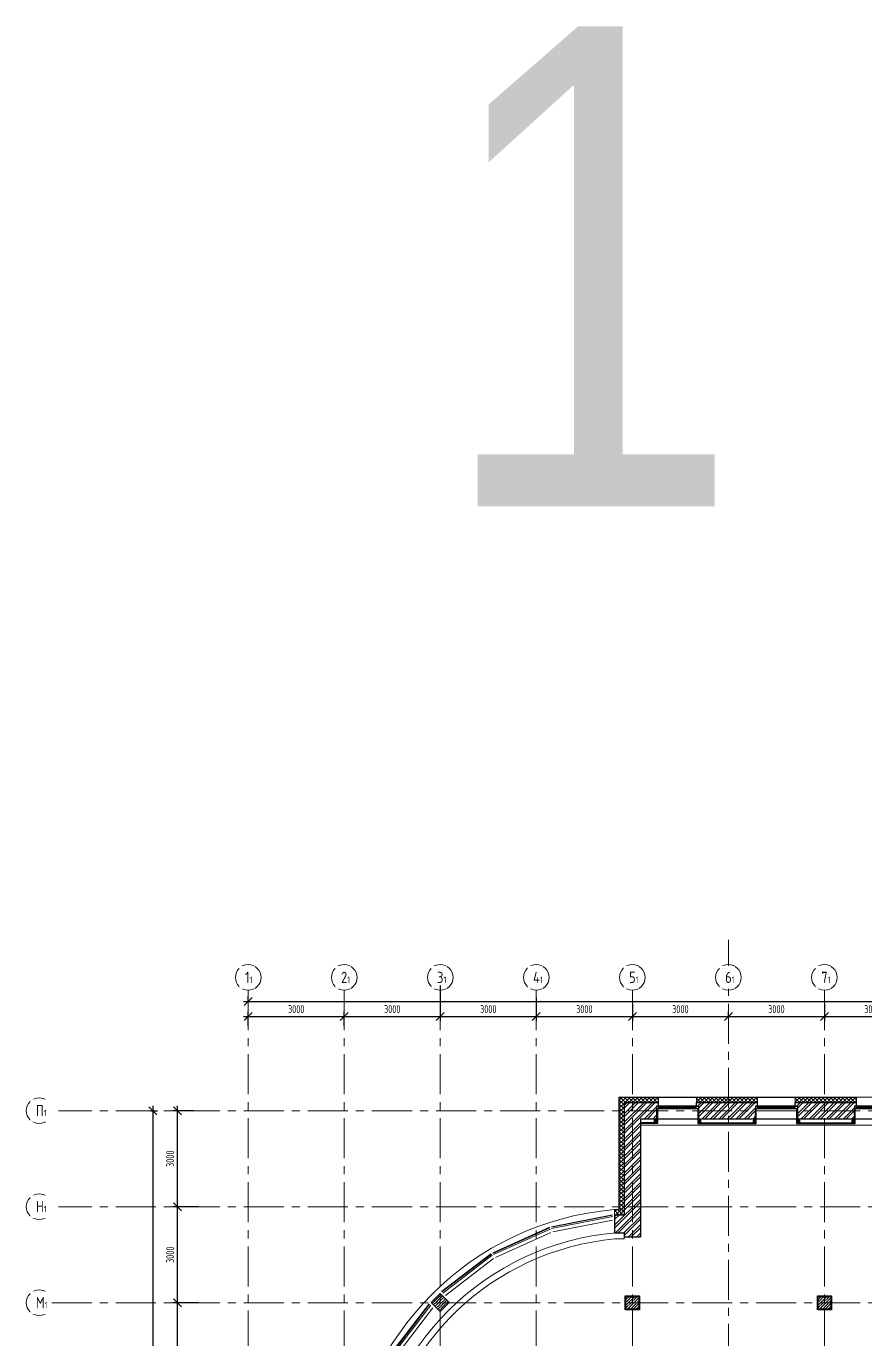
# Model space of a CAD drawing. Header units: millimetres. Extents: x -8689834 to 9420486, y -73560 to 166298.
# Drawn here: x -225168 to -198944, y 123446 to 164477 of the extents above; entities that cross this region are included whole.
import ezdxf

# ---------------------------------------------------------------- set-up
doc = ezdxf.new("R2010")
doc.units = ezdxf.units.MM
doc.header["$MEASUREMENT"] = 0
doc.linetypes.add('CENTER', pattern=[2, 1.25, -0.25, 0.25, -0.25])
doc.layers.get('0').update_dxf_attribs({"color": 250, "lineweight": 9})
for name, color, linetype, lineweight in [('_0', 250, 'Continuous', 9), ('АР_Колонны', 250, 'Continuous', 30), ('АР_Колонны Штрих', 250, 'Continuous', 5), ('АР_Навесной фасад', 190, 'Continuous', 5), ('АР_Оси', 195, 'Continuous', 9), ('АР_Оси размеры', 164, 'Continuous', 9), ('АР_Подоконники', 163, 'Continuous', 9), ('АР_Сущ Несущая стена', 216, 'Continuous', 30), ('АР_Утеплитель', 154, 'Continuous', 9), ('АР_Штриховка кирпич', 250, 'Continuous', 9)]:
    doc.layers.add(name, color=color, linetype=linetype, lineweight=lineweight)
doc.layers.add('АР_Кровля дорожки', color=245, linetype='Continuous')
doc.layers.add('АР_новое окно', color=155, linetype='Continuous')
doc.styles.add('Arial', font='ARIALN.TTF')
doc.styles.add('ГОСТ 2.304', font='isocpeur.ttf', dxfattribs={"width": 0.7})
doc.dimstyles.new('СПДС', dxfattribs={"dimscale": 100, "dimtxt": 2.5, "dimasz": 2.5, "dimexe": 1.5, "dimexo": 0, "dimgap": 1, "dimtad": 1, "dimdec": 0, "dimrnd": 1, "dimtxsty": 'ГОСТ 2.304', "dimblk": 'OBLIQUE', "dimcen": 2.5, "dimdle": 1.5, "dimadec": 0, "dimazin": 2, "dimtfac": 0.75, "dimtdec": 0, "dimtmove": 1, "dimatfit": 3, "dimfxl": 1, "dimtolj": 1, "dimarcsym": 1})

# ---------------------------------------------------------------- blocks, each defined once
blk = doc.blocks.new('_Oblique')
at = {"color": 0, "linetype": 'ByBlock', "lineweight": -2}
blk.add_line((-0.5, -0.5), (0.5, 0.5), dxfattribs=at)
blk = doc.blocks.new('*D4445')
at = {"layer": 'АР_Оси размеры', "color": 0, "lineweight": -2, "ltscale": 100, "transparency": 16777216}
for p, q in [((-220447, 118451), (-220447, 124751)), ((-219787, 124601), (-220597, 124601)), ((-219935, 118601), (-220597, 118601))]:
    blk.add_line(p, q, dxfattribs=at)
at = {"layer": 'АР_Оси размеры', "color": 0, "lineweight": -2, "ltscale": 100, "transparency": 16777216, "xscale": 250, "yscale": 250, "zscale": 250}
for p, rotation in [((-220447, 124601), 90), ((-220447, 118601), 270)]:
    blk.add_blockref('_Oblique', p, dxfattribs=dict(at, rotation=rotation))
at = {"layer": 'АР_Оси размеры', "color": 0, "ltscale": 100, "transparency": 16777216, "insert": (-220672, 121601), "char_height": 250, "attachment_point": 5, "rotation": 90, "style": 'ГОСТ 2.304'}
blk.add_mtext('\\A1;6000', dxfattribs=at)
blk = doc.blocks.new('*D4446')
at = {"layer": 'АР_Оси размеры', "color": 0, "lineweight": -2, "ltscale": 100, "transparency": 16777216}
for p, q in [((-220447, 124451), (-220447, 127751)), ((-219935, 127601), (-220597, 127601)), ((-219792, 124601), (-220597, 124601))]:
    blk.add_line(p, q, dxfattribs=at)
at = {"layer": 'АР_Оси размеры', "color": 0, "lineweight": -2, "ltscale": 100, "transparency": 16777216, "xscale": 250, "yscale": 250, "zscale": 250}
for p, rotation in [((-220447, 127601), 90), ((-220447, 124601), 270)]:
    blk.add_blockref('_Oblique', p, dxfattribs=dict(at, rotation=rotation))
at = {"layer": 'АР_Оси размеры', "color": 0, "ltscale": 100, "transparency": 16777216, "insert": (-220672, 126101), "char_height": 250, "attachment_point": 5, "rotation": 90, "style": 'ГОСТ 2.304'}
blk.add_mtext('\\A1;3000', dxfattribs=at)
blk = doc.blocks.new('*D4447')
at = {"layer": 'АР_Оси размеры', "color": 0, "lineweight": -2, "ltscale": 100, "transparency": 16777216}
for p, q in [((-219935, 130601), (-220597, 130601)), ((-220447, 127451), (-220447, 130751)), ((-219792, 127601), (-220597, 127601))]:
    blk.add_line(p, q, dxfattribs=at)
at = {"layer": 'АР_Оси размеры', "color": 0, "lineweight": -2, "ltscale": 100, "transparency": 16777216, "xscale": 250, "yscale": 250, "zscale": 250}
for p, rotation in [((-220447, 130601), 90), ((-220447, 127601), 270)]:
    blk.add_blockref('_Oblique', p, dxfattribs=dict(at, rotation=rotation))
at = {"layer": 'АР_Оси размеры', "color": 0, "ltscale": 100, "transparency": 16777216, "insert": (-220672, 129101), "char_height": 250, "attachment_point": 5, "rotation": 90, "style": 'ГОСТ 2.304'}
blk.add_mtext('\\A1;3000', dxfattribs=at)
blk = doc.blocks.new('*D4448')
at = {"layer": 'АР_Оси размеры', "color": 0, "lineweight": -2, "ltscale": 100, "transparency": 16777216}
for p, q in [((-221273, 130601), (-221067, 130601)), ((-221217, 130751), (-221217, 82536)), ((-221273, 82686), (-221067, 82686))]:
    blk.add_line(p, q, dxfattribs=at)
at = {"layer": 'АР_Оси размеры', "color": 0, "lineweight": -2, "ltscale": 100, "transparency": 16777216, "xscale": 250, "yscale": 250, "zscale": 250}
for p, rotation in [((-221217, 130601), 90), ((-221217, 82686), 270)]:
    blk.add_blockref('_Oblique', p, dxfattribs=dict(at, rotation=rotation))
at = {"layer": 'АР_Оси размеры', "color": 0, "ltscale": 100, "transparency": 16777216, "insert": (-221442, 106643), "char_height": 250, "attachment_point": 5, "rotation": 90, "style": 'ГОСТ 2.304'}
blk.add_mtext('\\A1;47915', dxfattribs=at)
blk = doc.blocks.new('*D4467')
at = {"layer": 'АР_Оси размеры', "color": 0, "lineweight": -2, "ltscale": 100, "transparency": 16777216}
for p, q in [((-218384, 133547), (-215084, 133547)), ((-218234, 133253), (-218234, 133697)), ((-215234, 133253), (-215234, 133697))]:
    blk.add_line(p, q, dxfattribs=at)
at = {"layer": 'АР_Оси размеры', "color": 0, "lineweight": -2, "ltscale": 100, "transparency": 16777216, "xscale": 250, "yscale": 250, "zscale": 250, "rotation": 180}
blk.add_blockref('_Oblique', (-218234, 133547), dxfattribs=at)
at = {"layer": 'АР_Оси размеры', "color": 0, "lineweight": -2, "ltscale": 100, "transparency": 16777216, "xscale": 250, "yscale": 250, "zscale": 250}
blk.add_blockref('_Oblique', (-215234, 133547), dxfattribs=at)
at = {"layer": 'АР_Оси размеры', "color": 0, "ltscale": 100, "transparency": 16777216, "insert": (-216734, 133772), "char_height": 250, "attachment_point": 5, "style": 'ГОСТ 2.304'}
blk.add_mtext('\\A1;3000', dxfattribs=at)
blk = doc.blocks.new('*D4468')
at = {"layer": 'АР_Оси размеры', "color": 0, "lineweight": -2, "ltscale": 100, "transparency": 16777216}
for p, q in [((-212234, 134516), (-212234, 133397)), ((-215384, 133547), (-212084, 133547)), ((-215234, 133253), (-215234, 133697))]:
    blk.add_line(p, q, dxfattribs=at)
at = {"layer": 'АР_Оси размеры', "color": 0, "lineweight": -2, "ltscale": 100, "transparency": 16777216, "xscale": 250, "yscale": 250, "zscale": 250, "rotation": 180}
blk.add_blockref('_Oblique', (-215234, 133547), dxfattribs=at)
at = {"layer": 'АР_Оси размеры', "color": 0, "lineweight": -2, "ltscale": 100, "transparency": 16777216, "xscale": 250, "yscale": 250, "zscale": 250}
blk.add_blockref('_Oblique', (-212234, 133547), dxfattribs=at)
at = {"layer": 'АР_Оси размеры', "color": 0, "ltscale": 100, "transparency": 16777216, "insert": (-213734, 133772), "char_height": 250, "attachment_point": 5, "style": 'ГОСТ 2.304'}
blk.add_mtext('\\A1;3000', dxfattribs=at)
blk = doc.blocks.new('*D4469')
at = {"layer": 'АР_Оси размеры', "color": 0, "lineweight": -2, "ltscale": 100, "transparency": 16777216}
for p, q in [((-212234, 134516), (-212234, 133397)), ((-209234, 134134), (-209234, 133397)), ((-212384, 133547), (-209084, 133547))]:
    blk.add_line(p, q, dxfattribs=at)
at = {"layer": 'АР_Оси размеры', "color": 0, "lineweight": -2, "ltscale": 100, "transparency": 16777216, "xscale": 250, "yscale": 250, "zscale": 250, "rotation": 180}
blk.add_blockref('_Oblique', (-212234, 133547), dxfattribs=at)
at = {"layer": 'АР_Оси размеры', "color": 0, "lineweight": -2, "ltscale": 100, "transparency": 16777216, "xscale": 250, "yscale": 250, "zscale": 250}
blk.add_blockref('_Oblique', (-209234, 133547), dxfattribs=at)
at = {"layer": 'АР_Оси размеры', "color": 0, "ltscale": 100, "transparency": 16777216, "insert": (-210734, 133772), "char_height": 250, "attachment_point": 5, "style": 'ГОСТ 2.304'}
blk.add_mtext('\\A1;3000', dxfattribs=at)
blk = doc.blocks.new('*D4470')
at = {"layer": 'АР_Оси размеры', "color": 0, "lineweight": -2, "ltscale": 100, "transparency": 16777216}
for p, q in [((-209234, 134134), (-209234, 133397)), ((-206234, 133929), (-206234, 133397)), ((-209384, 133547), (-206084, 133547))]:
    blk.add_line(p, q, dxfattribs=at)
at = {"layer": 'АР_Оси размеры', "color": 0, "lineweight": -2, "ltscale": 100, "transparency": 16777216, "xscale": 250, "yscale": 250, "zscale": 250, "rotation": 180}
blk.add_blockref('_Oblique', (-209234, 133547), dxfattribs=at)
at = {"layer": 'АР_Оси размеры', "color": 0, "lineweight": -2, "ltscale": 100, "transparency": 16777216, "xscale": 250, "yscale": 250, "zscale": 250}
blk.add_blockref('_Oblique', (-206234, 133547), dxfattribs=at)
at = {"layer": 'АР_Оси размеры', "color": 0, "ltscale": 100, "transparency": 16777216, "insert": (-207734, 133772), "char_height": 250, "attachment_point": 5, "style": 'ГОСТ 2.304'}
blk.add_mtext('\\A1;3000', dxfattribs=at)
blk = doc.blocks.new('*D4471')
at = {"layer": 'АР_Оси размеры', "color": 0, "lineweight": -2, "ltscale": 100, "transparency": 16777216}
for p, q in [((-206234, 133929), (-206234, 133397)), ((-206384, 133547), (-203084, 133547)), ((-203234, 133547), (-203234, 133697))]:
    blk.add_line(p, q, dxfattribs=at)
at = {"layer": 'АР_Оси размеры', "color": 0, "lineweight": -2, "ltscale": 100, "transparency": 16777216, "xscale": 250, "yscale": 250, "zscale": 250, "rotation": 180}
blk.add_blockref('_Oblique', (-206234, 133547), dxfattribs=at)
at = {"layer": 'АР_Оси размеры', "color": 0, "lineweight": -2, "ltscale": 100, "transparency": 16777216, "xscale": 250, "yscale": 250, "zscale": 250}
blk.add_blockref('_Oblique', (-203234, 133547), dxfattribs=at)
at = {"layer": 'АР_Оси размеры', "color": 0, "ltscale": 100, "transparency": 16777216, "insert": (-204734, 133772), "char_height": 250, "attachment_point": 5, "style": 'ГОСТ 2.304'}
blk.add_mtext('\\A1;3000', dxfattribs=at)
blk = doc.blocks.new('*D4472')
at = {"layer": 'АР_Оси размеры', "color": 0, "lineweight": -2, "ltscale": 100, "transparency": 16777216}
for p, q in [((-200234, 133929), (-200234, 133397)), ((-203384, 133547), (-200084, 133547)), ((-203234, 133547), (-203234, 133697))]:
    blk.add_line(p, q, dxfattribs=at)
at = {"layer": 'АР_Оси размеры', "color": 0, "lineweight": -2, "ltscale": 100, "transparency": 16777216, "xscale": 250, "yscale": 250, "zscale": 250, "rotation": 180}
blk.add_blockref('_Oblique', (-203234, 133547), dxfattribs=at)
at = {"layer": 'АР_Оси размеры', "color": 0, "lineweight": -2, "ltscale": 100, "transparency": 16777216, "xscale": 250, "yscale": 250, "zscale": 250}
blk.add_blockref('_Oblique', (-200234, 133547), dxfattribs=at)
at = {"layer": 'АР_Оси размеры', "color": 0, "ltscale": 100, "transparency": 16777216, "insert": (-201734, 133772), "char_height": 250, "attachment_point": 5, "style": 'ГОСТ 2.304'}
blk.add_mtext('\\A1;3000', dxfattribs=at)
blk = doc.blocks.new('*D4473')
at = {"layer": 'АР_Оси размеры', "color": 0, "lineweight": -2, "ltscale": 100, "transparency": 16777216}
for p, q in [((-200234, 133929), (-200234, 133397)), ((-197234, 133923), (-197234, 133397)), ((-200384, 133547), (-197084, 133547))]:
    blk.add_line(p, q, dxfattribs=at)
at = {"layer": 'АР_Оси размеры', "color": 0, "lineweight": -2, "ltscale": 100, "transparency": 16777216, "xscale": 250, "yscale": 250, "zscale": 250, "rotation": 180}
blk.add_blockref('_Oblique', (-200234, 133547), dxfattribs=at)
at = {"layer": 'АР_Оси размеры', "color": 0, "lineweight": -2, "ltscale": 100, "transparency": 16777216, "xscale": 250, "yscale": 250, "zscale": 250}
blk.add_blockref('_Oblique', (-197234, 133547), dxfattribs=at)
at = {"layer": 'АР_Оси размеры', "color": 0, "ltscale": 100, "transparency": 16777216, "insert": (-198734, 133772), "char_height": 250, "attachment_point": 5, "style": 'ГОСТ 2.304'}
blk.add_mtext('\\A1;3000', dxfattribs=at)
blk = doc.blocks.new('*U149')
at = {"layer": 'АР_новое окно', "lineweight": 20}
for p, q in [((0, 1310), (-70, 1310)), ((0, 0), (-70, 0))]:
    blk.add_line(p, q, dxfattribs=at)
at = {"layer": 'АР_новое окно'}
for p, q in [((-70, 1310), (-70, 0)), ((-70, 0), (-70, 1310)), ((0, 1240), (-70, 1240)), ((-35, 1240), (-35, 70)), ((0, 1310), (0, 0)), ((0, 70), (-70, 70))]:
    blk.add_line(p, q, dxfattribs=at)
blk = doc.blocks.new('*D4552')
at = {"layer": 'АР_Оси размеры', "color": 0, "lineweight": -2, "ltscale": 100, "transparency": 16777216}
for p, q in [((-218384, 134013), (-154574, 134013)), ((-218234, 134013), (-218234, 134163)), ((-154724, 134013), (-154724, 134163))]:
    blk.add_line(p, q, dxfattribs=at)
at = {"layer": 'АР_Оси размеры', "color": 0, "lineweight": -2, "ltscale": 100, "transparency": 16777216, "xscale": 250, "yscale": 250, "zscale": 250, "rotation": 180}
blk.add_blockref('_Oblique', (-218234, 134013), dxfattribs=at)
at = {"layer": 'АР_Оси размеры', "color": 0, "lineweight": -2, "ltscale": 100, "transparency": 16777216, "xscale": 250, "yscale": 250, "zscale": 250}
blk.add_blockref('_Oblique', (-154724, 134013), dxfattribs=at)
at = {"layer": 'АР_Оси размеры', "color": 0, "ltscale": 100, "transparency": 16777216, "insert": (-186479, 134238), "char_height": 250, "attachment_point": 5, "style": 'ГОСТ 2.304'}
blk.add_mtext('\\A1;63510', dxfattribs=at)
blk = doc.blocks.new('A$Ca602dfc3')
at = {"layer": 'АР_Навесной фасад', "color": 7, "ltscale": 100}
for p, q in [((1718, -116), (552, -1668)), ((1735, -125), (566, -1683)), ((1769, -150), (599, -1708)), ((1842, -232), (701, -1749)), ((-260, -3502), (523, -1722)), ((-243, -3512), (542, -1727)), ((-204, -3527), (580, -1743)), ((-96, -3545), (671, -1804)), ((-635, -5471), (-276, -3562)), ((-256, -3561), (-616, -5477)), ((-215, -3568), (-575, -5482)), ((-112, -3605), (-465, -5476))]:
    blk.add_line(p, q, dxfattribs=at)
blk = doc.blocks.new('A$Ce02d65bd')
at = {"ltscale": 100}
for points in [[(0, 0), (0, 75), (75, 75), (75, 0), (0, 0)], [(0, 0), (75, 75)], [(0, 75), (75, 0)]]:
    blk.add_lwpolyline(points, dxfattribs=at)
blk = doc.blocks.new('Подложка')
at = {"layer": 'АР_Колонны Штрих', "ltscale": 100}
h = blk.add_hatch(dxfattribs=at)
h.set_pattern_fill('ANSI35', scale=500)
h.set_pattern_definition([(45, (-1169603.75, 164482.94), (-88.388348, 88.388348), []), (45, (-1169515.36, 164482.94), (-88.388348, 88.388348), [156.25, -31.25, 0, -31.25])])
h.paths.add_polyline_path([(-212235.87, 124888.24), (-212518.71, 124605.39), (-212235.87, 124322.55), (-211953.02, 124605.39)])
h = blk.add_hatch(dxfattribs=at)
h.set_pattern_fill('ANSI35', scale=500)
h.set_pattern_definition([(45, (-1163486.01, 164672.16), (-88.388348, 88.388348), []), (45, (-1163397.63, 164672.16), (-88.388348, 88.388348), [156.25, -31.25, 0, -31.25])])
h.paths.add_polyline_path([(-206033.92, 124800.68), (-206433.92, 124800.68), (-206433.92, 124400.68), (-206033.92, 124400.68)])
h = blk.add_hatch(dxfattribs=at)
h.set_pattern_fill('ANSI35', scale=500)
h.set_pattern_definition([(45, (-1157486.01, 164672.16), (-88.388348, 88.388348), []), (45, (-1157397.63, 164672.16), (-88.388348, 88.388348), [156.25, -31.25, 0, -31.25])])
h.paths.add_polyline_path([(-200033.92, 124800.68), (-200433.92, 124800.68), (-200433.92, 124400.68), (-200033.92, 124400.68)])
at = {"layer": 'АР_Утеплитель', "ltscale": 100}
h = blk.add_hatch(dxfattribs=at)
h.set_pattern_fill('ANSI37', scale=700)
h.set_pattern_definition([(45, (-1183783.89, 166752.83), (-61.871843, 61.871843), []), (135, (-1183783.89, 166752.83), (-61.871843, -61.871843), [])])
h.paths.add_polyline_path([(-205413.92, 130860.68), (-206493.92, 130860.68), (-206493.92, 127350.91), (-206793.92, 127350.91), (-206793.92, 127500.91), (-206643.92, 127500.91), (-206643.92, 131010.68), (-205413.92, 131010.68)])
h = blk.add_hatch(dxfattribs=at)
h.set_pattern_fill('ANSI37', scale=700)
h.set_pattern_definition([(45, (-1180693.89, 166752.83), (-61.871843, 61.871843), []), (135, (-1180693.89, 166752.83), (-61.871843, -61.871843), [])])
h.paths.add_polyline_path([(-202323.92, 130860.68), (-202323.92, 131010.68), (-204233.92, 131010.68), (-204233.92, 130860.68)])
h = blk.add_hatch(dxfattribs=at)
h.set_pattern_fill('ANSI37', scale=700)
h.set_pattern_definition([(45, (-1177603.89, 166752.83), (-61.871843, 61.871843), []), (135, (-1177603.89, 166752.83), (-61.871843, -61.871843), [])])
h.paths.add_polyline_path([(-201004.67, 130860.68), (-201004.67, 131010.68), (-201143.92, 131010.68), (-201143.92, 130860.68)])
h.paths.add_polyline_path([(-201004.67, 131010.68), (-201004.67, 130860.68), (-199233.92, 130860.68), (-199233.92, 131010.68)])
at = {"layer": 'АР_Штриховка кирпич', "ltscale": 100}
h = blk.add_hatch(dxfattribs=at)
h.set_pattern_fill('ANSI32', scale=500)
h.set_pattern_definition([(45, (-1204773.57, 167426.86), (-132.58252, 132.58252), []), (45, (-1204685.18, 167426.86), (-132.58252, 132.58252), [])])
h.paths.add_polyline_path([(-205478.92, 130860.68), (-206493.92, 130860.68), (-206493.92, 127350.91), (-206793.92, 127350.91), (-206793.92, 126783.98), (-206493.92, 126783.98), (-206493.92, 126660.68), (-205983.92, 126660.68), (-205983.92, 130350.68), (-205478.92, 130350.68)])
h = blk.add_hatch(dxfattribs=at)
h.set_pattern_fill('ANSI32', scale=500)
h.set_pattern_definition([(45, (-1202448.57, 167426.86), (-132.58252, 132.58252), []), (45, (-1202360.18, 167426.86), (-132.58252, 132.58252), [])])
h.paths.add_polyline_path([(-202388.92, 130860.68), (-204168.92, 130860.68), (-204168.92, 130350.68), (-202388.92, 130350.68)])
h = blk.add_hatch(dxfattribs=at)
h.set_pattern_fill('ANSI32', scale=500)
h.set_pattern_definition([(45, (-1199358.57, 167426.86), (-132.58252, 132.58252), []), (45, (-1199270.18, 167426.86), (-132.58252, 132.58252), [])])
h.paths.add_polyline_path([(-199298.92, 130860.68), (-201078.92, 130860.68), (-201078.92, 130350.68), (-199298.92, 130350.68)])
at = {"color": 7}
for points in [[(-205478.92, 130671.77), (-205478.92, 130224.95), (-205983.92, 130224.95)], [(-205453.92, 130671.77), (-205453.92, 130199.95), (-205983.92, 130199.95)], [(-205466.42, 130671.77), (-205466.42, 130212.45), (-205983.92, 130212.45)], [(-204193.92, 130671.77), (-204193.92, 130199.95), (-202363.92, 130199.95), (-202363.92, 130671.77)], [(-204181.42, 130671.77), (-204181.42, 130212.45), (-202376.42, 130212.45), (-202376.42, 130671.77)], [(-204168.92, 130741.77), (-204168.92, 130224.95), (-202388.92, 130224.95), (-202388.92, 130602.8)], [(-201103.92, 130671.77), (-201103.92, 130199.95), (-199273.92, 130199.95), (-199273.92, 130671.77)], [(-201091.42, 130671.77), (-201091.42, 130212.45), (-199286.42, 130212.45), (-199286.42, 130671.77)], [(-201078.92, 130741.77), (-201078.92, 130224.95), (-199298.92, 130224.95), (-199298.92, 130602.8)]]:
    blk.add_lwpolyline(points, dxfattribs=at)
at = {"color": 7, "ltscale": 100}
for points in [[(-206453.92, 124820.68), (-206013.92, 124820.68), (-206013.92, 124380.68), (-206453.92, 124380.68)], [(-200453.92, 124820.68), (-200013.92, 124820.68), (-200013.92, 124380.68), (-200453.92, 124380.68)]]:
    blk.add_lwpolyline(points, close=True, dxfattribs=at)
at = {"layer": 'АР_Колонны', "color": 7, "ltscale": 100}
for points in [[(-212518.71, 124605.39), (-212235.87, 124888.24), (-211953.02, 124605.39), (-212235.87, 124322.55)], [(-206433.92, 124800.68), (-206033.92, 124800.68), (-206033.92, 124400.68), (-206433.92, 124400.68)], [(-200433.92, 124800.68), (-200033.92, 124800.68), (-200033.92, 124400.68), (-200433.92, 124400.68)]]:
    blk.add_lwpolyline(points, close=True, dxfattribs=at)
at = {"layer": 'АР_Навесной фасад', "color": 7, "ltscale": 100}
for p, q in [((-206653.92, 131020.68), (-206653.92, 127510.91)), ((-206643.92, 131010.68), (-206643.92, 127500.91)), ((-206643.92, 131010.68), (-205413.92, 131010.68)), ((-204233.92, 131010.68), (-202323.92, 131010.68)), ((-201143.92, 131010.68), (-200701.11, 131010.68)), ((-200764.67, 131020.68), (-196813.92, 131020.68)), ((-200764.67, 131010.68), (-199233.92, 131010.68))]:
    blk.add_line(p, q, dxfattribs=at)
for points in [[(-205413.92, 130860.68), (-205413.92, 131020.68)], [(-204233.92, 130860.68), (-204233.92, 131020.68)], [(-202323.92, 130860.68), (-202323.92, 131020.68)], [(-201143.92, 130860.68), (-201143.92, 131020.68)], [(-199233.92, 130860.68), (-199233.92, 131020.68)], [(-206793.92, 127510.91), (-206653.92, 127510.91)], [(-206793.92, 127350.91), (-206793.92, 127510.91)], [(-206793.92, 127500.91), (-206643.92, 127500.91)]]:
    blk.add_lwpolyline(points, dxfattribs=at)
at = {"layer": 'АР_новое окно', "color": 7}
for p, q in [((-206653.92, 131020.68), (-202323.92, 131020.68)), ((-202323.92, 131020.68), (-200701.11, 131020.68)), ((-205478.92, 130350.68), (-204168.92, 130350.68)), ((-202388.92, 130350.68), (-201078.92, 130350.68)), ((-199298.92, 130350.68), (-197988.92, 130350.68))]:
    blk.add_line(p, q, dxfattribs=at)
at = {"layer": 'АР_Оси', "color": 7, "linetype": 'CENTER', "ltscale": 1000}
for p, q in [((-203233.82, 135939.87), (-203233.82, 80207.53)), ((-218233.92, 134363.15), (-218233.92, 78630.8)), ((-215233.92, 134363.15), (-215233.92, 78630.8)), ((-212233.92, 134363.15), (-212233.92, 78630.8)), ((-209233.92, 134363.15), (-209233.92, 78630.8)), ((-206233.92, 134363.15), (-206233.92, 78630.8)), ((-200233.92, 134363.15), (-200233.92, 78630.8)), ((-224367.61, 130600.68), (-141189.21, 130600.68)), ((-224367.61, 127600.68), (-141189.21, 127600.68)), ((-224367.61, 124600.68), (-141189.21, 124600.68))]:
    blk.add_line(p, q, dxfattribs=at)
at = {"layer": 'АР_Оси', "color": 7, "ltscale": 0.5}
for centre in [(-218233.92, 134763.15), (-215233.92, 134763.15), (-212233.92, 134763.15), (-209233.92, 134763.15), (-206233.92, 134763.15), (-203233.92, 134763.15), (-200233.92, 134763.15), (-224767.61, 130600.68), (-224767.61, 127600.68), (-224767.61, 124600.68)]:
    blk.add_circle(centre, 400, dxfattribs=at)
at = {"layer": 'АР_Подоконники', "color": 7, "ltscale": 100}
for p, q in [((-205983.92, 130150.68), (-197483.92, 130150.68)), ((-206782.13, 126593.94), (-206493.92, 126598.9)), ((-206493.92, 126660.68), (-206493.92, 126598.9))]:
    blk.add_line(p, q, dxfattribs=at)
blk.add_arc((-206026.25, 118393.01), 8235.69, 95.266139, 171.919605, dxfattribs=at)
at = {"layer": 'АР_Сущ Несущая стена', "color": 7, "ltscale": 100}
for p, q in [((-206493.92, 130860.68), (-206493.92, 127350.91)), ((-206493.92, 130860.68), (-205413.92, 130860.68)), ((-205478.92, 130741.77), (-205478.92, 130350.68)), ((-205478.92, 130741.77), (-205413.92, 130741.77)), ((-205413.92, 130741.77), (-205413.92, 130860.68)), ((-204233.92, 130860.68), (-202323.92, 130860.68)), ((-204233.92, 130741.77), (-204233.92, 130860.68)), ((-204233.92, 130741.77), (-204168.92, 130741.77)), ((-204168.92, 130741.77), (-204168.92, 130350.68)), ((-202388.92, 130741.77), (-202388.92, 130350.68)), ((-202388.92, 130741.77), (-202323.92, 130741.77)), ((-202323.92, 130741.77), (-202323.92, 130860.68)), ((-201143.92, 130860.68), (-199233.92, 130860.68)), ((-201143.92, 130741.77), (-201143.92, 130860.68)), ((-201143.92, 130741.77), (-201078.92, 130741.77)), ((-201078.92, 130741.77), (-201078.92, 130350.68)), ((-201078.92, 130734.73), (-201078.92, 130224.95)), ((-199298.92, 130741.77), (-199298.92, 130350.68)), ((-199298.92, 130741.77), (-199233.92, 130741.77)), ((-199233.92, 130741.77), (-199233.92, 130860.68)), ((-205983.92, 130350.68), (-205983.92, 126660.68)), ((-205983.92, 130350.68), (-205478.92, 130350.68)), ((-204168.92, 130350.68), (-202388.92, 130350.68)), ((-201078.92, 130350.68), (-199298.92, 130350.68)), ((-206793.92, 127350.91), (-206793.92, 126783.98)), ((-206493.92, 126783.98), (-206493.92, 126660.68)), ((-206493.92, 126660.68), (-205983.92, 126660.68))]:
    blk.add_line(p, q, dxfattribs=at)
for points in [[(-206793.92, 127350.91), (-206493.92, 127350.91)], [(-206793.92, 126783.98), (-206493.92, 126783.98)]]:
    blk.add_lwpolyline(points, dxfattribs=at)
at = {"layer": 'АР_Сущ Несущая стена', "color": 7, "lineweight": 18, "ltscale": 100}
for centre, radius, start, end in [((-206027.07, 118394.78), 9148.86, 94.872341, 175.197822), ((-206026.25, 118393.01), 8425.69, 94.876524, 174.796781)]:
    blk.add_arc(centre, radius, start, end, dxfattribs=at)
at = {"color": 7, "ltscale": 100, "xscale": -1, "rotation": 90.47171515599885}
blk.add_blockref('A$Ca602dfc3', (-212323.44, 126671.58), dxfattribs=at)
at = {"color": 7, "ltscale": 100, "rotation": 359.5025506726814}
blk.add_blockref('A$Ca602dfc3', (-214302.08, 124693.83), dxfattribs=at)
at = {"layer": '_0', "color": 7, "lineweight": -3, "ltscale": 500, "xscale": -1}
blk.add_blockref('A$Ce02d65bd', (-205478.92, 130224.95), dxfattribs=at)
at = {"layer": '_0', "color": 7, "lineweight": -3, "ltscale": 500}
for p in [(-204168.92, 130224.95), (-202463.92, 130224.95), (-201078.92, 130224.95), (-199373.92, 130224.95)]:
    blk.add_blockref('A$Ce02d65bd', p, dxfattribs=at)
at = {"layer": 'АР_новое окно', "color": 7, "xscale": -1, "rotation": 90}
for p in [(-204168.92, 130671.77), (-201078.92, 130671.77), (-197988.92, 130671.77)]:
    blk.add_blockref('*U149', p, dxfattribs=at)
at = {"style": 'Arial'}
blk.add_text('1 этаж', height=15000, dxfattribs=at).set_placement((-212376.1, 149476.74))
at = {"layer": 'АР_Оси размеры', "color": 7, "ltscale": 100}
for base, p1, p2, picture, middle in [((-215233.92, 133546.65), (-218233.92, 133252.78), (-215233.92, 133252.78), '*D4467', (-216733.92, 133771.65)), ((-206233.92, 133546.65), (-209233.92, 134134.4), (-206233.92, 133928.69), '*D4470', (-207733.92, 133771.65)), ((-203233.92, 133546.65), (-206233.92, 133928.69), (-203233.92, 133546.65), '*D4471', (-204733.92, 133771.65)), ((-200233.92, 133546.65), (-203233.92, 133546.65), (-200233.92, 133928.69), '*D4472', (-201733.92, 133771.65)), ((-197233.92, 133546.65), (-200233.92, 133928.69), (-197233.92, 133922.94), '*D4473', (-198733.92, 133771.65))]:
    dim = blk.add_linear_dim(base=base, p1=p1, p2=p2, dimstyle='СПДС', dxfattribs=at)
    dim.commit()
    dim.dimension.update_dxf_attribs({"geometry": picture, "text_midpoint": middle})
for base, p1, p2, picture, middle in [((-221217.16, 82685.68), (-221272.97, 130600.68), (-221272.97, 82685.68), '*D4448', (-221442.16, 106643.18)), ((-220446.6, 130600.68), (-219792.33, 127600.68), (-219935.33, 130600.68), '*D4447', (-220671.6, 129100.68)), ((-220446.6, 127600.68), (-219792.33, 124600.68), (-219935.33, 127600.68), '*D4446', (-220671.6, 126100.68)), ((-220446.6, 124600.68), (-219935.33, 118600.68), (-219787.16, 124600.68), '*D4445', (-220671.6, 121600.68))]:
    dim = blk.add_linear_dim(base=base, p1=p1, p2=p2, angle=90, dimstyle='СПДС', dxfattribs=at)
    dim.commit()
    dim.dimension.update_dxf_attribs({"geometry": picture, "text_midpoint": middle})
at = {"layer": 'АР_Оси', "color": 7, "char_height": 350, "attachment_point": 1, "line_spacing_factor": 1.149209, "style": 'ГОСТ 2.304', "bg_fill": 2}
for s, insert, width in [('{\\W0.8;1\\H0.57143x;1}', (-218333.74, 134940.93), 123.8671), ('{\\W0.8;2\\H0.57143x;1}', (-215333.74, 134940.93), 123.8671), ('{\\W0.8;3\\H0.57143x;1}', (-212333.74, 134940.93), 123.8671), ('{\\W0.8;4\\H0.57143x;1}', (-209333.74, 134940.93), 123.8671), ('{\\W0.8;5\\H0.57143x;1}', (-206333.74, 134940.93), 123.8671), ('{\\W0.8;6\\H0.57143x;1}', (-203333.74, 134940.93), 123.8671), ('{\\W0.8;7\\H0.57143x;1}', (-200333.74, 134940.93), 123.8671), ('{\\W0.8;П\\H0.57143x;1}', (-224867.43, 130778.46), 528.8202), ('{\\W0.8;Н\\H0.57143x;1}', (-224867.43, 127778.46), 528.8202), ('{\\W0.8;М\\H0.57143x;1}', (-224867.43, 124778.46), 528.8202)]:
    blk.add_mtext(s, dxfattribs=dict(at, insert=insert, width=width))
at = {"layer": 'АР_Оси', "color": 7, "linetype": 'CENTER', "ltscale": 1000}
blk.add_line((-224367.61, 124600.68), (-141189.21, 124600.68), dxfattribs=at)
at = {"layer": 'АР_Оси размеры', "color": 7, "ltscale": 100}
for base, p1, p2, picture, middle in [((-154723.92, 134013.15), (-218233.92, 134013.15), (-154723.92, 134013.15), '*D4552', (-186478.92, 134238.15)), ((-212233.92, 133546.65), (-215233.92, 133252.78), (-212233.92, 134516.43), '*D4468', (-213733.92, 133771.65)), ((-209233.92, 133546.65), (-212233.92, 134516.43), (-209233.92, 134134.4), '*D4469', (-210733.92, 133771.65))]:
    dim = blk.add_linear_dim(base=base, p1=p1, p2=p2, dimstyle='СПДС', dxfattribs=at)
    dim.commit()
    dim.dimension.update_dxf_attribs({"geometry": picture, "text_midpoint": middle})

msp = doc.modelspace()

# ---------------------------------------------------------------- block references
at = {"layer": 'АР_Кровля дорожки', "color": 7}
msp.add_blockref('Подложка', (0, 0), dxfattribs=at)

doc.saveas('drawing.dxf')
